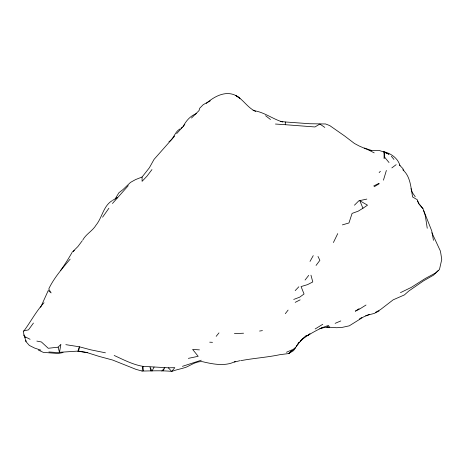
<?xml version="1.0" encoding="UTF-8"?>
<svg xmlns="http://www.w3.org/2000/svg" width="465" height="465" viewBox="0 0 465 465"><rect width="100%" height="100%" fill="white"/><g stroke="black" fill="none" stroke-linecap="round" stroke-linejoin="round"><path stroke-width="0.7" d="M174.695 136.047L154.072 159.361L149.358 167.784L142.087 177.026L142.087 181.338L147.027 176.113L151.962 169.574M324.82 127.427L319.879 124.039L314.945 126.962L285.312 124.707L285.312 121.97L280.372 121.319M142.087 371.064L142.895 366.339L168.353 367.815L174.817 367.658L171.719 371.448L171.306 371.337C161.489 370.454 151.904 370.884 142.087 371.064L136.018 369.373L112.664 360.05L99.184 356.423L86.409 352.4L77.08 351.151L56.585 352.505L48.872 351.976M383.439 180.164L386.38 170.452M44.03 302.727C35.846 311.527 30.446 322.379 23.25 331.836L26.005 341.647L29.33 345.431L34.637 348.07L40.879 350.168M77.882 351.278L79.422 346.803L90.826 349.843L105.433 352.819M40.647 307.307L48.25 290.509L51.144 292.921L48.877 289.247L48.965 288.474C54.306 277.512 62.362 268.357 70.163 259.127M60.764 270.252C64.827 264.504 68.64 258.482 72.18 252.257M333.411 242.521L337.741 233.616M154.084 367.094L151.962 371.117L150.015 367.001L150.788 370.896M163.128 370.832L164.843 367.606L161.843 371.053M310.004 261.435L313.247 255.645M383.311 151.573L389.025 154.258L384.078 152.026L384.741 157.344L384.084 158.443L384.078 152.026L379.144 150.462L369.268 150.34L359.393 146.097L354.452 143.476L344.577 135.943L329.761 125.597L325.634 123.975L310.004 123.748L285.312 121.97M183.169 126.451C186.128 120.731 190.435 115.739 196.654 113.507M296.188 346.489L299.059 342.443L293.537 350.662L288.695 353.569L280.075 354.638C267.102 357.399 253.844 358.178 240.858 360.654M102.579 217.207L108.891 208.25M33.434 323.053L28.499 329.859L23.558 330.929M82.259 240.736L77.882 246.578L72.947 251.478M316.055 265.434L319.879 260.342L317.99 256.43M285.312 313.672L288.108 310.079M82.822 239.981C86.066 233.971 92.535 230.983 95.988 225.2C102.178 217.701 103.277 206.198 111.873 200.828M305.063 280.035L308.719 275.367M216.167 336.34L218.974 332.882M297.554 344.548L302.535 338.747L300.128 341.508L306.58 335.381L303.18 338.427M176.659 133.641L184.814 124.498M112.454 203.484L128.276 185.657M379.144 172.62L380.364 171.277M295.188 290.619L298.832 286.783M58.125 347.175L60.886 344.321L59.485 352.4L58.125 347.175L48.25 348.279L41.402 341.961L36.851 341.089M354.452 205.199L358.811 200.828L366.833 199.09M438.414 270.427L433.473 275.181L423.598 280.814L408.781 291.038L404.405 294.915L393.163 299.832L380.475 309.609L375.435 312.41M191.475 118.046L199.032 110.589L199.671 108.281L203.246 104.637L210.267 100.853M168.894 141.831C173.933 138.698 174.759 131.909 179.938 128.962M391.838 167.9L396.139 164.68M72.743 251.699L74.394 250.513M206.291 103.416C215.586 95.255 229.047 88.728 239.934 98.382L235.924 95.569C243.439 99.673 247.659 107.915 255.674 111.385M302.709 338.851L310.004 333.853L307.22 335.753C314.084 331.69 321.065 327.61 328.79 325.39M362.944 208.244L367.507 205.181L359.834 200.746L362.944 208.244L358.172 211.197L352.098 213.389L348.948 222.973L342.374 224.886M366.002 305.028L359.393 309.19L355.318 311.195L359.096 308.673M181.083 128.201L182.228 127.433M322.791 324.274L315.177 328.941M359.393 318.967L361.863 317.461M374.209 186.738L379.144 183.785M112.454 200.432L117.715 197.456L115.146 198.939L118.86 192.789L123.062 189.511L130.502 182.402L135.524 179.595L142.087 177.026M379.144 310.934L374.209 313.445L365.647 315.619M295.188 302.36L300.128 299.861M235.307 361.445C226.013 366.292 214.818 364.479 204.972 362.258C198.195 359.98 192.37 364.339 186.535 367.048C181.687 368.855 176.531 369.524 171.719 371.448L168.353 367.815M373.732 185.965L379.033 183.32M400.47 292.642L411.217 287.44L425.324 278.477L435.566 272.99L439.46 269.531L441.75 259.447L440.774 253.181L440.256 250.751L431.898 232.767M286.428 352.261L292.084 349.825M322.582 327.511L319.879 328.674L324.82 327.389L329.761 327.098L326.936 326.953M335.125 323.349L340.816 320.931M369.268 314.549L363.52 316.932L349.291 325.825L342.135 327.395L336.561 327.732L326.959 327.064M293.717 299.443L299.669 297.176L304.052 294.002L301.058 286.574L307.563 284.621L312.8 281.941L310.957 275.181M201.269 360.218L182.408 366.344M234.296 362.078L240.004 360.666M188.36 358.37L198.177 356.3L192.632 349.436L199.439 349.866M63.066 352.557L58.125 353.505L43.315 352.371L38.374 350.075M259.569 331.051L262.423 330.615M243.555 333.213L234.418 333.638M209.703 342.182L212.488 342.333M275.431 124.039L285.312 124.707M65.838 344.664L79.422 346.803L78.649 351.174L87.763 352.702L86.409 352.4M252.995 110.548C263.841 111.774 272.507 119.017 282.819 122.068M364.327 148.039L371.413 150.404L369.268 150.34L374.209 152.857M384.381 151.852C391.361 153.63 397.994 158.46 399.999 165.645M114.175 355.463C123.492 359.701 132.699 364.607 142.895 366.339L143.418 370.808M24.831 336.625L30.08 339.293M265.556 115.704L270.496 119.499M402.766 169.748C410.671 176.584 410.723 187.546 412.664 197.032L417.204 199.654L418.657 203.624L422.981 208.692L425.312 215.743L427.248 228.263M399.441 164.999L402.847 168.557L403.841 170.638M384.741 157.344L389.025 162.541M391.338 156.211L393.96 159.437M418.657 203.321L422.981 208.692M415.245 196.759L412.414 192.69L410.95 188.651M23.558 334.963L25.25 337.648M423.592 210.296L431.729 230.855L433.473 240.341M417.675 201.06L418.413 202.752M25.97 340.479L26.005 341.647M295.188 347.872L288.695 353.569L295.188 347.872"/></g></svg>
